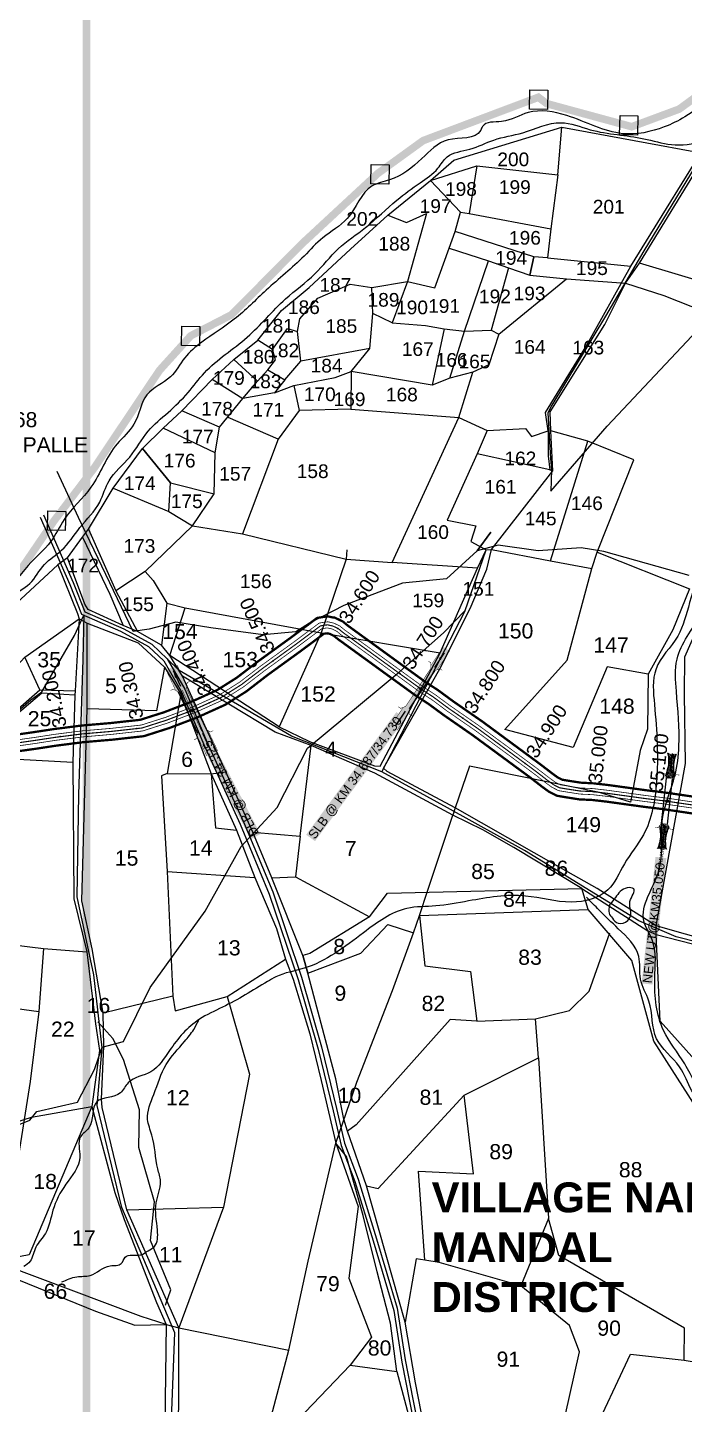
# Model space of a CAD drawing. Header units: inches. Extents: x 200003 to 248779, y 1594258 to 1607376.
# Drawn here: x 201100 to 201964, y 1600093 to 1601906 of the extents above; entities that cross this region are included whole.
import ezdxf
from ezdxf.enums import TextEntityAlignment as Align

# ---------------------------------------------------------------- set-up
doc = ezdxf.new("R2010")
doc.units = ezdxf.units.IN
doc.header["$LTSCALE"] = 15
doc.header["$MEASUREMENT"] = 0
for name, pattern in [('ACAD_ISO02W100', [15, 12, -3]), ('DASHED2', [0.375, 0.25, -0.125]), ('HIDDEN2', [0.1875, 0.125, -0.0625])]:
    doc.linetypes.add(name, pattern=pattern)
for name, color, linetype in [('CANAL1', 7, 'Continuous'), ('CSMark', 72, 'Continuous'), ('PLOT', 7, 'Continuous'), ('PLOTS NO', 7, 'Continuous'), ('ROAD', 1, 'Continuous'), ('STREAM', 4, 'Continuous'), ('STRUCTURE', 5, 'Continuous'), ('TEXT', 1, 'Continuous'), ('text2', 7, 'Continuous'), ('VILLAGE BOUNDARY STONES', 1, 'Continuous'), ('VILLAGE BOUNDRY', 5, 'Continuous')]:
    doc.layers.add(name, color=color, linetype=linetype)
doc.styles.get("Standard").update_dxf_attribs({"font": 'arial.ttf'})
doc.dimstyles.get("Standard").update_dxf_attribs({"dimtxt": 0.18, "dimasz": 0.18, "dimexe": 0.18, "dimexo": 0.0625, "dimgap": 0.09, "dimtad": 0, "dimtih": 1, "dimtoh": 1, "dimdec": 4, "dimzin": 0, "dimdsep": 46, "dimtxsty": 'Standard', "dimcen": 0.09, "dimadec": 0, "dimazin": 0, "dimtfac": 1, "dimtdec": 4, "dimtofl": 0, "dimtmove": 0, "dimatfit": 3, "dimfxl": 1, "dimtolj": 1, "dimtzin": 0, "dimarcsym": 0})

# ---------------------------------------------------------------- blocks, each defined once
blk = doc.blocks.new('DLB')
at = {"layer": 'STRUCTURE'}
h = blk.add_hatch(dxfattribs=at)
h.set_pattern_fill('DOTS', color=6, scale=20, angle=320.37224793, style=0)
h.paths.add_polyline_path([(769699.5, 1706950), (769699.5, 1706934), (769729.1, 1706934), (769732.1, 1706936), (769792.1, 1706936), (769795.1, 1706934), (769824.7, 1706934), (769824.7, 1706950), (769795.1, 1706950), (769792.1, 1706948), (769732.1, 1706948), (769729.1, 1706950)])
at = {"layer": 'STRUCTURE', "color": 6, "linetype": 'ACAD_ISO02W100', "ltscale": 0.5, "const_width": 0.5}
for points in [[(769699.5, 1706950), (769729.1, 1706950)], [(769795.1, 1706950), (769824.7, 1706950)], [(769699.5, 1706934), (769729.1, 1706934)], [(769795.1, 1706934), (769824.7, 1706934)]]:
    blk.add_lwpolyline(points, dxfattribs=at)
at = {"layer": 'STRUCTURE', "color": 6, "const_width": 0.628}
for points in [[(769726.1, 1706956), (769726.1, 1706952), (769732.1, 1706948), (769792.1, 1706948), (769798.1, 1706952), (769798.1, 1706956)], [(769732.1, 1706942), (769792.1, 1706942)], [(769726.1, 1706928), (769726.1, 1706932), (769732.1, 1706936), (769792.1, 1706936), (769798.1, 1706932), (769798.1, 1706928)]]:
    blk.add_lwpolyline(points, dxfattribs=at)
at = {"layer": 'STRUCTURE', "color": 6}
blk.add_lwpolyline([(769732.1, 1706936), (769792.1, 1706936)], dxfattribs=at)
blk.add_lwpolyline([(769732.1, 1706936), (769792.1, 1706936)], dxfattribs=at)
at = {"layer": 'STRUCTURE', "color": 0}
blk.add_circle((769762.1, 1706942), 1.8, dxfattribs=at)
for points in [[(769703.8, 1706942), (769726.7, 1706942)], [(769818.6, 1706942), (769795.7, 1706942)]]:
    blk.add_leader(points, dimstyle='Standard', override={"dimasz": 10, "dimgap": 0.09, "dimtad": 0}, dxfattribs=at)
blk = doc.blocks.new('SLB')
at = {"layer": 'STRUCTURE'}
h = blk.add_hatch(dxfattribs=at)
h.set_pattern_fill('DOTS', color=6, scale=20, angle=320.3722, style=0)
h.set_pattern_definition([(320.372247934, (-159.4327, -72.9564), (1.2786241598, 0.5641323054), [0, -1.25])])
h.paths.add_polyline_path([(769699.5, 1706871.1), (769699.5, 1706861.1), (769729.1, 1706861.1), (769732.1, 1706863.1), (769792.1, 1706863.1), (769795.1, 1706861.1), (769824.7, 1706861.1), (769824.7, 1706871.1), (769795.1, 1706871.1), (769792.1, 1706869.1), (769732.1, 1706869.1), (769729.1, 1706871.1)])
at = {"layer": 'STRUCTURE', "color": 6, "linetype": 'ACAD_ISO02W100', "ltscale": 0.5, "const_width": 0.5}
for points in [[(769699.5, 1706871.1), (769729.1, 1706871.1)], [(769795.1, 1706871.1), (769824.7, 1706871.1)], [(769699.5, 1706861.1), (769729.1, 1706861.1)], [(769795.1, 1706861.1), (769824.7, 1706861.1)]]:
    blk.add_lwpolyline(points, dxfattribs=at)
at = {"layer": 'STRUCTURE', "color": 6, "const_width": 0.628}
for points in [[(769726.1, 1706877.1), (769726.1, 1706873.1), (769732.1, 1706869.1), (769792.1, 1706869.1), (769798.1, 1706873.1), (769798.1, 1706877.1)], [(769726.1, 1706855.1), (769726.1, 1706859.1), (769732.1, 1706863.1), (769792.1, 1706863.1), (769798.1, 1706859.1), (769798.1, 1706855.1)]]:
    blk.add_lwpolyline(points, dxfattribs=at)
at = {"layer": 'STRUCTURE', "color": 6}
blk.add_lwpolyline([(769732.1, 1706863.1), (769792.1, 1706863.1)], dxfattribs=at)
blk.add_lwpolyline([(769732.1, 1706863.1), (769792.1, 1706863.1)], dxfattribs=at)
at = {"layer": 'STRUCTURE', "color": 0}
blk.add_circle((769762.1, 1706866.1), 1.24, dxfattribs=at)
for points in [[(769703.8, 1706866), (769726.7, 1706866)], [(769818.6, 1706865.8), (769795.7, 1706865.8)]]:
    blk.add_leader(points, dimstyle='Standard', override={"dimasz": 10, "dimgap": 0.09, "dimtad": 0}, dxfattribs=at)
blk = doc.blocks.new('UT')
at = {"layer": 'STRUCTURE'}
h = blk.add_hatch(dxfattribs=at)
h.set_pattern_fill('DASH', color=150, scale=8, angle=-39.6278, style=0)
h.set_pattern_definition([(320.372247933, (-4370.464, -6260.8811), (1.40800153113, 0.132407282), [1, -1])])
h.paths.add_polyline_path([(765163, 1700681.9), (765165.6, 1700680.6), (765167.2, 1700680.3), (765169.1, 1700680), (765172.4, 1700679.6), (765176.4, 1700679.3), (765179.5, 1700679.5), (765183.1, 1700679.9), (765187.7, 1700680.9), (765188.9, 1700681.2), (765193.1, 1700682.2), (765196.1, 1700680.2), (765196.1, 1700672.2), (765193.1, 1700670.2), (765190.5, 1700670.8), (765188.1, 1700671.3), (765185.5, 1700671.8), (765183.6, 1700672.1), (765181, 1700672.5), (765180.3, 1700672.5), (765178.5, 1700672.6), (765176.7, 1700672.6), (765174.6, 1700672.5), (765172.5, 1700672.3), (765170.4, 1700672), (765168.5, 1700671.7), (765166.1, 1700671.2), (765165, 1700670.8), (765163, 1700669.7)])
h.paths.add_polyline_path([(765259.1, 1700682.2), (765256.1, 1700680.2), (765256.1, 1700672.2), (765259.1, 1700670.2), (765261.9, 1700671), (765264.4, 1700671.6), (765266.4, 1700672), (765269.1, 1700672.5), (765272.7, 1700673), (765276.1, 1700673.1), (765278.6, 1700672.9), (765281.2, 1700672.7), (765283.9, 1700672.3), (765286.4, 1700671.9), (765288, 1700671.3), (765289.2, 1700670.6), (765289.1, 1700682.7), (765287.6, 1700681.8), (765285.7, 1700681.2), (765283, 1700680.7), (765281.2, 1700680.4), (765276.7, 1700679.9), (765272.7, 1700679.9), (765268.7, 1700680.3), (765264.8, 1700681), (765261.2, 1700681.7)])
at = {"layer": 'STRUCTURE', "color": 150, "const_width": 0.628}
for points in [[(765190.1, 1700688.2), (765190.1, 1700684.2), (765196.1, 1700680.2), (765256.1, 1700680.2), (765262.1, 1700684.2), (765262.1, 1700688.2)], [(765190.1, 1700664.2), (765190.1, 1700668.2), (765196.1, 1700672.2), (765256.1, 1700672.2), (765262.1, 1700668.2), (765262.1, 1700664.2)]]:
    blk.add_lwpolyline(points, dxfattribs=at)
at = {"layer": 'STRUCTURE', "color": 150}
for points in [[(765196.1, 1700680.2), (765256.1, 1700680.2)], [(765196.1, 1700672.2), (765256.1, 1700672.2)], [(765196.1, 1700672.2), (765256.1, 1700672.2)]]:
    blk.add_lwpolyline(points, dxfattribs=at)
at = {"layer": 'STRUCTURE', "color": 0}
blk.add_circle((765226.1, 1700676.2), 1.89, dxfattribs=at)
at = {"layer": 'STRUCTURE', "color": 150}
for points in [[(765163, 1700681.9), (765164.4, 1700681.1), (765167.9, 1700680.2), (765171.2, 1700679.8), (765176.1, 1700679.4), (765184.7, 1700680.3), (765193.1, 1700682.2)], [(765163, 1700669.7), (765164.3, 1700670.6), (765167.8, 1700671.6), (765171.2, 1700672.1), (765176, 1700672.6), (765184.7, 1700672), (765193.1, 1700670.2)], [(765289.1, 1700682.7), (765287.8, 1700681.9), (765284.3, 1700680.9), (765280.9, 1700680.4), (765276.1, 1700679.8), (765267.4, 1700680.5), (765259.1, 1700682.2)], [(765289.2, 1700670.6), (765287.8, 1700671.4), (765284.2, 1700672.3), (765280.9, 1700672.7), (765276.1, 1700673.1), (765267.4, 1700672.2), (765259.1, 1700670.2)]]:
    blk.add_spline(points, degree=3, dxfattribs=at)
at = {"layer": 'STRUCTURE', "color": 0}
blk.add_text('STREAM', height=5, dxfattribs=at).set_placement((765148.2, 1700675.8), align=Align.MIDDLE_CENTER)
for points in [[(765190.9, 1700676), (765164.2, 1700675.8)], [(765289.3, 1700676.7), (765265.4, 1700676.4)]]:
    blk.add_leader(points, dimstyle='Standard', override={"dimasz": 10, "dimgap": 0.09, "dimtad": 0}, dxfattribs=at)

msp = doc.modelspace()

# ---------------------------------------------------------------- linework, layer by layer
at = {"color": 3}
for p in [(201616.6, 1601035.8), (201316, 1601006.8), (201941.6, 1600887.3)]:
    msp.add_point(p, dxfattribs=at)
at = {"layer": 'CANAL1', "color": 200, "const_width": 3}
for points in [[(201068.3, 1600972.7), (201108.2, 1600978.4), (201133.8, 1600982.3), (201170.4, 1600987), (201208.9, 1600990.3), (201248, 1600994.6), (201279.2, 1601004.5), (201314.7, 1601018.1), (201349.3, 1601033.8), (201375.1, 1601050.1), (201402.3, 1601071), (201446.3, 1601102.9), (201468.5, 1601119.5), (201480.7, 1601128.7), (201490.4, 1601130.3), (201495.5, 1601130.7), (201502.4, 1601129.2), (201504, 1601129.2), (201514.7, 1601124), (201521.3, 1601118.6), (201622.7, 1601044.9), (201640.3, 1601033.4), (201660, 1601018.9), (201698.2, 1600992.4), (201774, 1600936.5), (201789.9, 1600924.3), (201797.8, 1600918.5), (201803.4, 1600915.7), (201810.6, 1600914.5), (201828, 1600911.8), (201844.7, 1600910.9), (201864.8, 1600908.6), (201914.1, 1600901.8), (201940.3, 1600898.6), (201943.3, 1600898.2), (201981.3, 1600892.6)], [(201071.1, 1600950.9), (201111.4, 1600956.6), (201136.9, 1600960.5), (201172.7, 1600965.1), (201211, 1600968.4), (201252.6, 1600973), (201286.4, 1600983.8), (201323.2, 1600997.8), (201359.8, 1601014.4), (201387.7, 1601032), (201415.4, 1601053.4), (201459.3, 1601085.2), (201481.7, 1601101.9), (201489.6, 1601107.9), (201493.2, 1601108.4), (201494, 1601108.5), (201497.9, 1601107.7), (201502.7, 1601105.3), (201507.9, 1601101.1), (201610.2, 1601026.8), (201627.8, 1601015.3), (201647.2, 1601001), (201685.4, 1600974.5), (201760.8, 1600919), (201776.7, 1600906.7), (201786.3, 1600899.7), (201796.4, 1600894.6), (201807, 1600892.8), (201825.8, 1600889.8), (201842.9, 1600889), (201862, 1600886.8), (201911.2, 1600880), (201937.4, 1600876.8), (201940, 1600876.4), (201978.5, 1600870.7)]]:
    msp.add_lwpolyline(points, dxfattribs=at)
at = {"layer": 'CANAL1', "color": 5, "const_width": 1}
for points in [[(201069.2, 1600965.8), (201109.2, 1600971.4), (201134.8, 1600975.4), (201171.1, 1600980), (201209.6, 1600983.3), (201249.4, 1600987.7), (201281.5, 1600997.9), (201317.4, 1601011.7), (201352.7, 1601027.7), (201379.1, 1601044.4), (201406.5, 1601065.4), (201450.4, 1601097.2), (201472.7, 1601113.9), (201483.6, 1601122), (201491.3, 1601123.3), (201495.1, 1601123.7), (201501.5, 1601122.2), (201502.3, 1601122.2), (201510.9, 1601118), (201517, 1601113), (201618.7, 1601039.2), (201636.3, 1601027.7), (201655.9, 1601013.2), (201694.1, 1600986.7), (201769.8, 1600931), (201785.7, 1600918.7), (201794.2, 1600912.5), (201801.2, 1600909), (201809.4, 1600907.6), (201827.3, 1600904.8), (201844.1, 1600904), (201863.9, 1600901.7), (201913.2, 1600894.9), (201939.4, 1600891.7), (201942.2, 1600891.3), (201980.4, 1600885.6)], [(201070.2, 1600957.9), (201110.4, 1600963.5), (201135.9, 1600967.5), (201172, 1600972), (201210.3, 1600975.4), (201251.1, 1600979.9), (201284.1, 1600990.4), (201320.5, 1601004.3), (201356.5, 1601020.6), (201383.7, 1601037.8), (201411.3, 1601059), (201455.2, 1601090.8), (201477.5, 1601107.5), (201486.8, 1601114.5), (201492.3, 1601115.4), (201494.5, 1601115.6), (201500.2, 1601114.3), (201506.5, 1601111.3), (201512.1, 1601106.7), (201614.2, 1601032.6), (201631.8, 1601021.1), (201651.3, 1601006.6), (201689.5, 1600980.2), (201765, 1600924.6), (201780.9, 1600912.3), (201790, 1600905.7), (201798.7, 1600901.3), (201808.2, 1600899.7), (201826.5, 1600896.8), (201843.5, 1600896), (201862.9, 1600893.7), (201912.1, 1600887), (201938.3, 1600883.8), (201941.1, 1600883.3), (201979.4, 1600877.7)]]:
    msp.add_lwpolyline(points, dxfattribs=at)
at = {"layer": 'CANAL1', "color": 1, "linetype": 'HIDDEN2', "ltscale": 4}
msp.add_lwpolyline([(201069.7, 1600961.8, 1.5, 1.5, 0), (201109.8, 1600967.5, 1.5, 1.5, 0), (201135.4, 1600971.4, 1.5, 1.5, 0), (201171.5, 1600976, 1.5, 1.5, 0), (201210, 1600979.3, 1.5, 1.5, 0), (201250.3, 1600983.8, 1.5, 1.5, 0), (201282.8, 1600994.2, 1.5, 1.5, 0), (201319, 1601008, 1.5, 1.5, 0), (201354.6, 1601024.1, 1.5, 1.5, 0), (201381.4, 1601041.1, 1.5, 1.5, 0), (201408.9, 1601062.2, 1.5, 1.5, 0), (201452.8, 1601094, 1.5, 1.5, 0), (201475.1, 1601110.7, 1.5, 1.5, 0), (201485.2, 1601118.3, 1.5, 1.5, 0), (201491.8, 1601119.4, 1.5, 1.5, 0), (201494.8, 1601119.6, 1.5, 1.5, 0), (201501, 1601118.2, 1.5, 1.5, 0), (201501.3, 1601118.2, 1.5, 1.5, 0), (201508.7, 1601114.7, 1.5, 1.5, 0), (201514.6, 1601109.8, 1.5, 1.5, 0), (201616.5, 1601035.9, 1.5, 1.5, 0), (201634.1, 1601024.4, 1.5, 1.5, 0), (201653.6, 1601009.9, 1.5, 1.5, 0), (201691.8, 1600983.5, 1.5, 1.5, 0), (201767.4, 1600927.8, 1.5, 1.5, 0), (201783.3, 1600915.5, 1.5, 1.5, 0), (201792.1, 1600909.1, 1.5, 1.5, 0), (201799.9, 1600905.1, 1.5, 1.5, 0), (201808.8, 1600903.6, 1.5, 1.5, 0), (201826.9, 1600900.8, 1.5, 1.5, 0), (201843.8, 1600900, 1.5, 1.5, 0), (201863.4, 1600897.7, 1.5, 1.5, 0), (201912.6, 1600890.9, 1.5, 1.5, 0), (201938.9, 1600887.7, 1.5, 1.5, 0), (201941.6, 1600887.3, 1.5, 1.5, 0), (201979.9, 1600881.7, 1.5, 1.5, 0)], format="xyseb", dxfattribs=at)
at = {"layer": 'PLOT'}
for points in [[(202054, 1600462), (201932.6, 1600597.9), (201927.2, 1600711.7), (201927.1, 1600723.4), (201965.9, 1600937.1), (201964.6, 1601028.4), (201965, 1601077.7), (202022, 1601206.4), (202060, 1601261.9), (202132.1, 1601350.5), (202136.3, 1601353.7), (202158.7, 1601387.9), (202167, 1601507.1), (202240.1, 1601631.7), (202216.2, 1601727.8), (202218.5, 1601794.4), (202146.2, 1601838.7), (202120.2, 1601894.2), (202133.7, 1602020.5), (202138.3, 1602075.5)], [(201971.1, 1601167.2), (201949, 1601113.1), (201916.5, 1601054.6), (201915.8, 1600982.3), (201906.1, 1600954.1), (201893.5, 1600886.1), (201852.4, 1600899), (201681.3, 1600933.7), (201662.4, 1600878.5), (201659.7, 1600869.2), (201556.9, 1600924.5), (201473, 1600960.9), (201425.7, 1600978.2), (201303.5, 1601052), (201287, 1601079.2), (201275.9, 1601092.7), (201244.5, 1601111.1), (201225.6, 1601118.7), (201179.6, 1601139.9), (201174.9, 1601146.7), (201152.2, 1601208), (201172, 1601235.2), (201179.9, 1601245.7), (201212.2, 1601299.5), (201250.9, 1601351.9), (201278.2, 1601378.9), (201302.9, 1601401.6), (201342.6, 1601442.8), (201371.3, 1601469.1), (201402.7, 1601494.4), (201434, 1601533.7), (201470.4, 1601564), (201524.9, 1601614.5), (201574, 1601659.3), (201630.1, 1601704.8), (201660.8, 1601731.8), (201803.1, 1601775.2), (201993.4, 1601739.8)], [(201422.2, 1601482.4), (201441.7, 1601510.1), (201455.2, 1601506.1), (201458.2, 1601522.7), (201481.9, 1601549.7), (201524.4, 1601568.4), (201553, 1601563.8), (201600, 1601572), (201635.8, 1601563.4), (201654.5, 1601615.6), (201662.6, 1601637.9), (201669.8, 1601663.2), (201630.1, 1601704.8), (201691.3, 1601724.3), (201797.6, 1601712.2), (201803.1, 1601775.2)], [(201525, 1601403.7), (201667.3, 1601392.6), (201704.9, 1601375.4), (201755.2, 1601378.3), (201763.2, 1601367.9), (201785.2, 1601375.3), (201781.5, 1601399.4), (201834.6, 1601485.8), (201893.7, 1601592), (202008.2, 1601777.2), (202135.4, 1601764.8), (202134.3, 1601757.3)], [(202081.6, 1600679.4), (201927.1, 1600723.4), (201849.6, 1600772.3), (201801.3, 1600799.7), (201662.4, 1600878.5), (201573, 1600926.4), (201568, 1600930.9), (201642.4, 1601061.8), (201682.4, 1601141), (201704.1, 1601193.2), (201710.5, 1601218.7), (201787.9, 1601204), (201842.6, 1601193.8), (201849.7, 1601215.3), (201897.8, 1601336.9), (201837.1, 1601361.5), (201788.5, 1601375.2), (201787.6, 1601400), (201859.4, 1601515.2), (201886.8, 1601569.8), (201905.4, 1601596.2), (201993.4, 1601739.8)], [(201691.3, 1601724.3), (201681.2, 1601661.4)], [(201797.6, 1601712.2), (201788.5, 1601641), (201784, 1601602.8), (201766.2, 1601604.5), (201662.6, 1601637.9), (201669.8, 1601663.2), (201681.2, 1601661.4), (201788.5, 1601641)], [(201574, 1601659.3), (201598.4, 1601649.7), (201624.8, 1601661.4), (201600, 1601572), (201579.4, 1601517.6), (201554.3, 1601529.9)], [(201654.5, 1601615.6), (201706.6, 1601598.9), (201732.6, 1601589.7), (201761, 1601580.4), (201766.2, 1601604.5), (201761, 1601580.4), (201761, 1601580.4), (201809.2, 1601575.5), (201886.8, 1601569.8), (201905.4, 1601596.2)], [(201674.7, 1601506.6), (201706.6, 1601598.9)], [(201784, 1601602.8), (201893.7, 1601592)], [(201732.6, 1601589.7), (201709.8, 1601507.6)], [(201886.8, 1601569.8), (201937.2, 1601553.5), (202063, 1601503.9), (202092.2, 1601510.9), (202097.6, 1601538.5), (201905.4, 1601596.2)], [(201424.9, 1601425.1), (201450.1, 1601434.9), (201504.5, 1601445.3), (201525.6, 1601453.5), (201550.2, 1601483.6), (201554.3, 1601529.9), (201553, 1601563.8)], [(201579.4, 1601517.6), (201623.3, 1601513.7), (201648.1, 1601509.3), (201674.7, 1601506.6), (201709.8, 1601507.6), (201720.2, 1601502.7), (201809.2, 1601575.5)], [(201648.1, 1601509.3), (201632.1, 1601435.3)], [(201655.4, 1601444.4), (201674.7, 1601506.6)], [(201316.7, 1601250.2), (201345.1, 1601292.3), (201346.7, 1601346), (201352.5, 1601380), (201382.9, 1601417.7), (201402.4, 1601440.7), (201416, 1601455.6), (201426.2, 1601468.7), (201422.2, 1601482.4), (201402.7, 1601494.4)], [(201416, 1601455.6), (201438.4, 1601442.5), (201459.3, 1601467.1), (201455.2, 1601506.1)], [(201720.2, 1601502.7), (201707.1, 1601462.3), (201685.7, 1601452.5)], [(201550.2, 1601483.6), (201459.3, 1601467.1)], [(201212.2, 1601299.5), (201285.6, 1601268.9), (201316.7, 1601250.2), (201382.7, 1601239.5), (201519, 1601206), (201579.7, 1601201.8), (201667.3, 1601392.6), (201685.7, 1601452.5), (201655.4, 1601444.4), (201632.1, 1601435.3), (201525.6, 1601453.5), (201525, 1601403.7), (201457, 1601401.8), (201429.4, 1601364.3), (201382.7, 1601239.5)], [(201402.4, 1601440.7), (201371.3, 1601469.1)], [(201383, 1601417.3), (201342.6, 1601442.8)], [(201438.4, 1601442.5), (201424.9, 1601425.1), (201382.9, 1601417.7)], [(201450.1, 1601434.9), (201457, 1601401.8)], [(201352.5, 1601380), (201302.9, 1601401.6)], [(201429.4, 1601364.3), (201363.5, 1601392.9)], [(201346.7, 1601346), (201278.2, 1601378.9)], [(201704.9, 1601375.4), (201691.4, 1601345), (201651.9, 1601257.6), (201689.7, 1601250.1), (201683, 1601229.5), (201703.3, 1601218.3), (201710.5, 1601218.7), (201791.1, 1601322.3), (201788.5, 1601375.2)], [(201785.2, 1601375.3), (201785.1, 1601342.2), (201787.4, 1601323.6), (201791.1, 1601322.3), (201787.4, 1601323.6), (201691.4, 1601345)], [(201787.9, 1601204), (201837.1, 1601361.5)], [(201285.6, 1601268.9), (201287.7, 1601306.9), (201250.9, 1601351.9), (201287.7, 1601306.9), (201345.1, 1601292.3)], [(201172, 1601235.2), (201207.9, 1601160.2), (201225.6, 1601118.7)], [(201179.9, 1601245.7), (201215.8, 1601164.5), (201244.5, 1601111.1)], [(201316.7, 1601250.2), (201254.3, 1601190.1), (201215.8, 1601164.5)], [(201254.3, 1601190.1), (201265.1, 1601178), (201283.1, 1601148.4), (201307.1, 1601142), (201486, 1601109.3), (201642.7, 1601083), (201692.1, 1601194.2), (201703.3, 1601218.3)], [(201015.6, 1601028.5), (201066.7, 1601131.3), (201139.3, 1601198.9)], [(201152.2, 1601208), (201139.3, 1601198.9), (201165.5, 1601134.8), (201167.4, 1601127.6), (201177.9, 1601122), (201245.2, 1601095.8), (201279.9, 1601063.7), (201301.5, 1601028.8), (201341.3, 1600923.3), (201374.6, 1600849.4), (201398.8, 1600786.9), (201427.5, 1600719.6), (201439, 1600679.3), (201449.4, 1600653.1), (201471.1, 1600580.8), (201486.3, 1600519.5), (201505.6, 1600436.9), (201535, 1600353.7), (201522.5, 1600259.2), (201552.6, 1600181.3), (201524.4, 1600144.7), (201585.7, 1600136.2), (201577.6, 1600200.1), (201560, 1600267.6), (201541.4, 1600341.7), (201519.7, 1600419.6), (201505.6, 1600436.9)], [(201519, 1601206), (201486, 1601109.3), (201430.7, 1600985.2), (201287, 1601079.2), (201307.1, 1601142)], [(201692.1, 1601194.2), (201579.7, 1601201.8)], [(201849.7, 1601215.3), (201971.1, 1601167.2)], [(201916.5, 1601054.6), (201862.8, 1601064.3), (201818, 1600958), (201727.9, 1600981.7), (201810.2, 1601073), (201842.6, 1601193.8)], [(201283.1, 1601148.4), (201275.9, 1601092.7)], [(200307.9, 1600199.2), (200318.2, 1600404.7), (200331, 1600522.7), (200330.8, 1600535.3), (200327.5, 1600606.8), (200327.3, 1600654.3), (200342.3, 1600765.8), (200351.5, 1600826.2), (200425.1, 1600840.8), (200592.1, 1600852.9), (200755.9, 1600895.3), (200876.6, 1600945), (200973.6, 1600992.6), (201010.5, 1601014.1), (201015.6, 1601028.5), (201056.1, 1601034), (201095.8, 1601077.2), (201167.4, 1601127.6)], [(201167.4, 1601127.6), (201162.1, 1601032.7), (201161.7, 1601027), (201159.3, 1600938.6), (201160.3, 1600758.9), (201177.5, 1600689.1), (201189, 1600594.2), (201194.2, 1600558.9), (201184.4, 1600485.5), (201214.4, 1600372), (201226.9, 1600336.6), (201269.5, 1600227.2), (201282.2, 1600198.4), (201298.9, 1600193.7)], [(201364.7, 1599738), (201339.1, 1599822.3), (201297.9, 1599964.9), (201298.1, 1599976.6), (201298.9, 1600193.7), (201230.3, 1600349), (201197.9, 1600484.1), (201196.9, 1600494.9), (201200, 1600564.8), (201199, 1600608.3), (201184.8, 1600692.8), (201171, 1600756.3), (201176.4, 1600947.1), (201178.1, 1601009), (201177.9, 1601122)], [(201115.8, 1601033.9), (201095.8, 1601077.2)], [(201430.7, 1600985.2), (201471, 1600966.1), (201556.4, 1600933.8), (201563.9, 1600933.7), (201642.7, 1601083)], [(201279.9, 1601063.7), (201269.2, 1601006.5), (201178.1, 1601009)], [(201697, 1599648), (201672.3, 1599789.1), (201659.8, 1599869.7), (201618, 1600083.1), (201610.5, 1600121.3), (201596.8, 1600201.2), (201545.9, 1600380.9), (201520.9, 1600452.7), (201516.1, 1600468.7), (201505.3, 1600521.9), (201468.7, 1600661), (201462, 1600684), (201421.4, 1600786.3), (201396.1, 1600846.8), (201360.5, 1600926.1), (201303.5, 1601052)], [(200085, 1600387.2), (200208.8, 1600476), (200330.8, 1600535.3), (200479.4, 1600640.2), (200540.9, 1600689.9), (200629.1, 1600750.8), (200757.7, 1600825), (200887.4, 1600903.9), (200986.5, 1600954.7), (201047.7, 1600974.7), (201115.8, 1601033.9), (201162.1, 1601032.7)], [(201161.7, 1601027), (201118.5, 1601029.5), (201047.7, 1600970.1), (200989.8, 1600948.2), (200886.4, 1600897.1), (200757.4, 1600818), (200636.3, 1600745.7), (200532.8, 1600662.1), (200481.9, 1600629.2), (200419.9, 1600584.9), (200346, 1600535.9), (200331, 1600522.7), (200211, 1600469.7), (200091.5, 1600380.5)], [(201301.5, 1601028.8), (201283.6, 1600923.8), (201275.9, 1600921), (201283.4, 1600794.9), (201290.9, 1600630.8), (201199, 1600608.3)], [(200989.8, 1600948.2), (201159.3, 1600938.6)], [(201396.1, 1600846.8), (201458.7, 1600841.2), (201473, 1600960.9)], [(201283.6, 1600923.8), (201341.3, 1600923.3), (201360.5, 1600926.1)], [(201341.3, 1600923.3), (201347.2, 1600852.5), (201374.6, 1600849.4)], [(201505.6, 1600436.9), (201532.9, 1600517.4), (201580, 1600638.2), (201607.8, 1600714.2), (201615.5, 1600736.9), (201626.5, 1600770), (201659.7, 1600869.2)], [(202206.2, 1599575.8), (202246.2, 1599691.5), (202303.4, 1599745.5), (202299.1, 1599751.3), (202249, 1599848.9), (202127.7, 1600081.9), (202105.1, 1600127.6), (202041.9, 1600387.4), (201924.3, 1600571.2), (201895.2, 1600677.6), (201837.7, 1600744.6), (201829.3, 1600772.3), (201739.7, 1600826.6), (201698.9, 1600849.7), (201659.7, 1600869.2)], [(201458.7, 1600841.2), (201452.4, 1600787.6)], [(201283.4, 1600794.9), (201398.8, 1600786.9)], [(201421.4, 1600786.3), (201452.4, 1600787.6), (201549.8, 1600734.9), (201573.6, 1600766.4), (201829.3, 1600772.3)], [(201829.3, 1600772.3), (201916, 1600716.5), (201927.2, 1600711.7), (202086.1, 1600670.8)], [(201549.8, 1600734.9), (201471.4, 1600686.6), (201462, 1600684), (201468.7, 1600661), (201538.5, 1600687.1), (201573.8, 1600725.1), (201607.8, 1600714.2), (201615.5, 1600736.9), (201622.7, 1600670.5), (201682.6, 1600663.2), (201690.9, 1600597.8), (201768.5, 1600600.9), (201813, 1600611.9), (201838.9, 1600637.4), (201866.2, 1600714.2)], [(201615.5, 1600736.9), (201837.7, 1600744.6)], [(200955.3, 1600713.7), (201120.6, 1600693.6), (201177.5, 1600689.1)], [(201120.6, 1600693.6), (201114.3, 1600610.5)], [(201290.9, 1600630.8), (201293.9, 1600611.2), (201362.4, 1600630.1), (201439, 1600679.3)], [(200919.9, 1600638), (200943.4, 1600633.5), (201114.3, 1600610.5), (201103, 1600518.4), (201083.8, 1600395.7), (201053.5, 1600280.7)], [(201362.4, 1600630.1), (201367.9, 1600610.5), (201391.6, 1600528.1), (201357.4, 1600352.6), (201298.9, 1600193.7)], [(201690.9, 1600597.8), (201656, 1600600.1), (201532.2, 1600461.2), (201520.9, 1600452.7)], [(201545.9, 1600380.9), (201561.1, 1600377.1), (201674.6, 1600500.2), (201772.1, 1600549.2), (201768.5, 1600600.9)], [(201772.1, 1600549.2), (201785.4, 1600337.8), (201749, 1600249), (201641.5, 1600279.7), (201622.6, 1600282.7), (201614.3, 1600400), (201686.7, 1600396.8), (201674.6, 1600500.2)], [(200662.3, 1599884.1), (200697.7, 1599916.3), (200730, 1600004.9), (200757.4, 1600080.6), (200776.9, 1600145.9), (200858, 1600238.2), (200866.4, 1600248.4), (200906.8, 1600303.6), (200913.1, 1600302.5), (200980.5, 1600431.8), (201104.6, 1600471.2), (201184.4, 1600485.5), (201101.9, 1600289.8), (201053.5, 1600280.7), (200906.8, 1600303.6), (200823.2, 1600316.5), (200669, 1600365.2)], [(201364.7, 1599738), (201320.6, 1599959.3), (201416.6, 1600063.6), (201443.6, 1600164.2), (201469, 1600281.6), (201505.6, 1600436.9)], [(201230.3, 1600349), (201357.4, 1600352.6)], [(201963.9, 1600151.3), (201964.3, 1600193.5), (201799.1, 1600289), (201785.4, 1600337.8)], [(200911.5, 1600294.1), (201049.2, 1600271.1), (201087.5, 1600257.2), (201189, 1600215.9), (201240.8, 1600197.4), (201282.2, 1600198.4)], [(201282.2, 1600198.4), (201249.2, 1600208.6), (201068.2, 1600276.8), (201053.5, 1600280.7)], [(201622.6, 1600282.7), (201611.4, 1600284.6), (201596.8, 1600201.2)], [(201801, 1600048.3), (201826.3, 1600162.4), (201813.1, 1600196.8), (201749, 1600249)], [(201282.2, 1600198.4), (201279.1, 1599965.9), (201340, 1599742.3)], [(201298.9, 1600193.7), (201443.6, 1600164.2)], [(201334, 1599890.3), (201459.6, 1599878.9), (201463.6, 1599904), (201571.3, 1599894.3), (201571.5, 1599883.8), (201638.1, 1599874.5), (201659.8, 1599869.7), (201773.2, 1599852.1), (201804.4, 1599928.8), (201840.2, 1600045.7), (201893.5, 1600158.9), (201963.9, 1600151.3), (202105.1, 1600127.6)], [(201524.4, 1600144.7), (201445.4, 1600062.3), (201416.6, 1600063.6)], [(201585.7, 1600136.2), (201611, 1600041), (201638.1, 1599874.5), (201651.8, 1599792.3), (201675.3, 1599652.1)]]:
    msp.add_lwpolyline(points, dxfattribs=at)
at = {"layer": 'ROAD'}
for points in [[(202421.1, 1601976.1), (202422.8, 1601850.4), (202421.5, 1601839.7), (202326.2, 1601770.3), (202288.4, 1601777.4), (202219.3, 1601790.6), (202138.3, 1601761.6), (202013.1, 1601772.1), (201997, 1601753.6), (201910.8, 1601612.4), (201860.4, 1601526.3), (201789.7, 1601409), (201784.6, 1601398.7), (201788.1, 1601338.7), (201789.4, 1601323.6), (201788.4, 1601295.9), (201862.8, 1601381.1), (202002.1, 1601529.8), (202083.2, 1601565.7), (202260.6, 1601722.7), (202315.7, 1601758.2), (202374.6, 1601860.5), (202416.7, 1601929.5)], [(201970.7, 1601184.5), (201858.3, 1601216.2), (201828.6, 1601221.1), (201771.7, 1601217.2), (201719.3, 1601224.8), (201691.7, 1601217.1), (201709.4, 1601241.8), (201691.7, 1601217.1), (201651.3, 1601180.2), (201593.1, 1601174.5), (201515.9, 1601145.3), (201470.8, 1601121.9), (201452.8, 1601110.3), (201409.8, 1601106.5), (201340.7, 1601115.6), (201294.9, 1601123), (201259.5, 1601113.9), (201238.7, 1601111.1), (201166.7, 1601261.2), (201138.6, 1601321.4)], [(201116.3, 1601261.4), (201155.1, 1601172.6), (201170.7, 1601133.8), (201222, 1601111.5), (201258.6, 1601091.3), (201279, 1601072.1), (201302, 1601032.1), (201331.5, 1600961.9), (201379.3, 1600857.2), (201417.9, 1600764.9), (201455.7, 1600652.6), (201482.2, 1600560.7), (201501.8, 1600479.5), (201512.3, 1600433.8), (201530.3, 1600386.4), (201554.6, 1600308.2), (201581.9, 1600216.5), (201592.4, 1600148.5), (201602.4, 1600097), (201613.2, 1600041.8)], [(201120.7, 1601264.4), (201159.6, 1601175.6), (201175.2, 1601136.8), (201226.4, 1601114.5), (201263.1, 1601094.3), (201283.5, 1601075.1), (201306.5, 1601035.1), (201336, 1600964.9), (201383.7, 1600860.2), (201422.3, 1600768), (201460.2, 1600655.6), (201486.7, 1600563.7), (201506.2, 1600482.5), (201516.7, 1600436.8), (201534.7, 1600389.4), (201559, 1600311.2), (201586.3, 1600219.5), (201596.8, 1600151.5), (201606.9, 1600100), (201617.7, 1600044.8)], [(201566.2, 1600926.2), (201675.4, 1601137.4), (201703.3, 1601218.3)], [(200065.5, 1600366), (200171.9, 1600442.9), (200213.8, 1600475.2), (200320.5, 1600524.4), (200356.6, 1600547.5), (200469.9, 1600630.9), (200573, 1600702.8), (200645.1, 1600757.5), (200760.7, 1600824), (200903, 1600909.7), (200995.6, 1600954.4), (201046.8, 1600971.7), (201103.7, 1601020.7), (201118.5, 1601031.4), (201161.4, 1601105.6), (201173.9, 1601132.4)], [(201043.9, 1600443.7), (201102.8, 1600467.2), (201111.7, 1600478.9), (201165.2, 1600491.2), (201187.9, 1600534.2), (201197.8, 1600563.4), (201225.8, 1600571), (201260.8, 1600641.9), (201333.6, 1600742.6), (201380.9, 1600827.6), (201428.1, 1600879.3), (201468.1, 1600957.4), (201589.5, 1601058.3), (201647.3, 1601109), (201675.9, 1601138.6)], [(201364.8, 1599673.4), (201311.1, 1599885.2), (201285.6, 1599982), (201293.4, 1600187.1), (201223.7, 1600352.1), (201191.1, 1600486.6), (201197.6, 1600562.6), (201186.8, 1600658.5), (201164.7, 1600761.3), (201167.1, 1600896.3), (201172.7, 1601073.8), (201174, 1601132.7)], [(202732.1, 1600352.8), (202640.7, 1600386.3), (202540.4, 1600430.4), (202461.4, 1600469.5), (202358.7, 1600541.2), (202177.7, 1600638.4), (202131.6, 1600663.6), (202043.4, 1600685.9), (201953.5, 1600708.9), (201904.2, 1600729.8), (201754, 1600822.4), (201652.4, 1600878.8), (201566.2, 1600926.2), (201447, 1600973.2), (201375.9, 1601014.7), (201299.3, 1601059.5), (201283.5, 1601075.1)], [(201281.1, 1600223.5), (201288.2, 1600243.7), (201261.6, 1600308.9), (201266.8, 1600359.6), (201245.9, 1600431.5), (201247, 1600480.8), (201226, 1600547.4), (201211.8, 1600574.7), (201192, 1600597)]]:
    msp.add_lwpolyline(points, dxfattribs=at)
at = {"layer": 'STREAM'}
for points in [[(202310.9, 1599538.5), (202317.3, 1599561.2), (202320.1, 1599585.1), (202327.7, 1599610.3), (202321.5, 1599649.2), (202322.3, 1599688.6), (202324.2, 1599712.5), (202319.8, 1599742.7), (202316.8, 1599772.1), (202304, 1599793.9), (202284.4, 1599826.2), (202273.6, 1599847), (202249.2, 1599878.9), (202234.8, 1599906.3), (202223.1, 1599935.8), (202208.3, 1599957.5), (202186.9, 1599999.3), (202172.6, 1600028.7), (202164.3, 1600062.6), (202142.4, 1600105.9), (202123.8, 1600156.9), (202112, 1600198), (202106.6, 1600234.2), (202100.3, 1600259.7), (202079.2, 1600323.9), (202067.6, 1600371), (202061.5, 1600423.4), (202027.5, 1600476.4), (201996.8, 1600494.6), (201964.8, 1600541.3), (201936.9, 1600585.6), (201925.3, 1600653.5), (201921.9, 1600704.9), (201911.1, 1600729.5), (201930.6, 1600795.6), (201935.7, 1600864.5), (201951.9, 1600921.4), (201957.2, 1600960), (201953.8, 1601032.1), (201954.7, 1601074.4), (201985.8, 1601133.3), (202003.4, 1601178.4), (202011.2, 1601202.6), (202056.9, 1601269.4), (202093.8, 1601308.3), (202126.8, 1601353.1), (202147.4, 1601386.5), (202156.5, 1601454.6), (202162.3, 1601492.8), (202172.1, 1601526.8), (202203.3, 1601573.5), (202222.2, 1601613.2), (202231.7, 1601635.1), (202211.3, 1601711.1), (202212.9, 1601764.7), (202206.8, 1601796), (202156.2, 1601816.6), (202115, 1601871.2), (202108.9, 1601920.4), (202123.5, 1601991.3), (202127.6, 1602014.2), (202126.8, 1602039), (202130, 1602064.2)], [(202086.1, 1601974.6), (202082.4, 1601950.1), (202056.2, 1601898.3), (202036.9, 1601857.9), (202001.5, 1601816.1), (201965.1, 1601788.7), (201937.9, 1601775.4), (201883.4, 1601766.5), (201809.4, 1601790.5), (201758.7, 1601794.4), (201723.7, 1601782.6), (201698.6, 1601776.1), (201696.2, 1601771.1), (201653.3, 1601758.3), (201618.8, 1601733.8), (201576.2, 1601705.6), (201553.3, 1601697.7), (201520.4, 1601654.8), (201488.4, 1601629.5), (201463.8, 1601605.4), (201413.7, 1601560.4), (201371.7, 1601522.1), (201329, 1601491.9), (201306.6, 1601471.2), (201287.6, 1601446.2), (201256.8, 1601422.7), (201239.7, 1601383.9), (201217.5, 1601358.1), (201183.1, 1601300.9), (201147.7, 1601258.3), (201130, 1601229.1), (201100.2, 1601197.7), (201082.6, 1601177.2), (201065.1, 1601162.8), (201051.9, 1601133.3), (201029, 1601083.6), (200998.7, 1601057.7), (200981.1, 1601038.3), (200952.6, 1601032.2), (200926.6, 1601013.1), (200862.1, 1600997.7), (200813.1, 1600978), (200781.6, 1600972.8), (200733.8, 1600957.8), (200709.4, 1600948.5), (200682.6, 1600937.4), (200660.7, 1600938.3), (200627.5, 1600917.1), (200580.5, 1600906), (200544.8, 1600891.1), (200512.1, 1600893.1), (200485.8, 1600883.8), (200442.3, 1600887.4), (200399.3, 1600885.3), (200357.7, 1600905.8), (200332, 1600911.2), (200305.8, 1600910), (200256.6, 1600915.9), (200235.6, 1600908.8), (200216, 1600921.8), (200189.5, 1600918.7), (200171.4, 1600922.5)], [(200162.4, 1600896.9), (200202.5, 1600895.2), (200248.1, 1600886), (200319.1, 1600863.8), (200365.1, 1600872.6), (200408.7, 1600865.2), (200432.3, 1600866.3), (200462.4, 1600856.4), (200511.7, 1600863.2), (200551.5, 1600861.2), (200583, 1600877.1), (200623.1, 1600878.2), (200657.7, 1600894.3), (200689.4, 1600891.9), (200727.9, 1600909.3), (200767.3, 1600911.2), (200808.1, 1600931.4), (200859.2, 1600944.3), (200886.7, 1600968.7), (200927.7, 1600977.7), (200957.1, 1601002), (200990.5, 1601013.4), (201016.7, 1601044.8), (201031.4, 1601074.3), (201059.4, 1601123.3), (201077.9, 1601155.6), (201102.4, 1601173.9), (201122, 1601199.3), (201144.3, 1601217.8), (201168.6, 1601247.7), (201194.6, 1601281.4), (201207, 1601309.4), (201234.1, 1601340.7), (201258.4, 1601374.7), (201284.5, 1601399.4), (201311.1, 1601425.7), (201332.5, 1601451.6), (201388.8, 1601498.5), (201439.3, 1601549), (201478, 1601582), (201508.7, 1601614.9), (201544.7, 1601643.1), (201585.9, 1601679), (201616.5, 1601701.9), (201639.9, 1601721), (201652, 1601735.9), (201682, 1601746.2), (201713.4, 1601758.2), (201751.7, 1601767.8), (201801.6, 1601781), (201840.4, 1601771.8), (201910.9, 1601759.9), (201947.2, 1601752.3), (201987.8, 1601757.4), (202061.4, 1601824.3), (202099.3, 1601837.8), (202122.7, 1601828), (202128.1, 1601806.3), (202140.8, 1601785), (202177.3, 1601764.7), (202196.9, 1601735.4), (202205.7, 1601675.5), (202212.3, 1601644.9), (202205.1, 1601596.5), (202181.8, 1601557.2), (202162.8, 1601533.9), (202154, 1601506.9), (202150.9, 1601468), (202141.4, 1601430.2), (202130.3, 1601383.9), (202116.5, 1601353.6), (202094.5, 1601327.8), (202081.1, 1601301.5), (202057.6, 1601281.3), (202037.7, 1601245.6), (201994.7, 1601202.5), (201971.1, 1601148.9), (201955.5, 1601104.8), (201927, 1601061.6), (201924.9, 1601014.6), (201927.7, 1600912.1), (201910.4, 1600843.1), (201885.3, 1600805), (201863.5, 1600770.5), (201815.5, 1600754.5), (201755.3, 1600762.5), (201680.2, 1600756), (201636.9, 1600749.4), (201599.1, 1600746.1), (201541.8, 1600714.2), (201463.6, 1600667.4), (201426.5, 1600656.1), (201415.4, 1600649.8), (201356.3, 1600616.1), (201325.9, 1600600.2), (201286.4, 1600558.9), (201262, 1600531.1), (201232, 1600516.5), (201221.8, 1600503.3), (201190.6, 1600491.4), (201180.3, 1600457.1), (201169.1, 1600445.3), (201168.5, 1600419.2), (201150, 1600382.8), (201133, 1600348.7), (201123, 1600318.1), (201110.6, 1600300.2), (201102.9, 1600281.5), (201094.8, 1600274.4)], [(201865.8, 1600750.8), (201873.5, 1600760.5), (201889, 1600773.3), (201897.7, 1600771.9), (201892.7, 1600755.4), (201893.8, 1600738.2), (201889.8, 1600730.3), (201877, 1600726.7), (201869.5, 1600733.4), (201865.2, 1600740), (201865.8, 1600750.8)], [(202220.7, 1599568.8), (202236.8, 1599610.3), (202247.4, 1599630.4), (202267.5, 1599686.3), (202298.5, 1599725.6), (202305.5, 1599752.2), (202278, 1599818.5), (202254.7, 1599860.9), (202236.6, 1599882.7), (202221.1, 1599922.1), (202198.9, 1599953.4), (202187.5, 1599986.3), (202173.3, 1600003.2), (202162.4, 1600033.8), (202147.8, 1600049), (202134.5, 1600089), (202100.9, 1600148.8), (202097.9, 1600190.2), (202091.9, 1600212.6), (202085.1, 1600243.7), (202073.4, 1600287.2), (202062, 1600340.5), (202053.5, 1600367.3), (202047.8, 1600393.9), (202007.5, 1600446.3), (201992.4, 1600476.8), (201974.1, 1600506), (201958.1, 1600537.4), (201927.8, 1600574.5), (201917.6, 1600624.1), (201906.5, 1600653.1), (201904.4, 1600682.9), (201877.3, 1600719.5), (201852.2, 1600743.9), (201835.4, 1600760.9)], [(201144.9, 1600254.2), (201164.3, 1600261), (201182.1, 1600262.9), (201208.4, 1600275.5), (201223, 1600278.5), (201228, 1600286.8), (201248.6, 1600290.1), (201258.2, 1600295.3), (201266.6, 1600301), (201270.6, 1600322.3), (201268.9, 1600358.3), (201274.6, 1600386.8), (201271.1, 1600403), (201263.3, 1600447.7), (201257.6, 1600468.3), (201265.9, 1600501.3), (201282, 1600540.4), (201306.4, 1600571), (201318.3, 1600586.7), (201324.9, 1600599)], [(201726.2, 1599640.4), (201719.6, 1599668.7), (201724, 1599703.2), (201728.1, 1599748.5), (201758.1, 1599767.8), (201778.1, 1599812.3), (201789.6, 1599855.5), (201798.6, 1599895.7), (201819.4, 1599931.1), (201845.4, 1599976.9), (201866.4, 1600006), (201897.2, 1600019.4), (201942.6, 1600056.3), (201991.8, 1600059.8), (202030.5, 1600104.8), (202086.8, 1600125.9)]]:
    msp.add_spline(points, degree=3, dxfattribs=at)
at = {"layer": 'text2', "color": 5, "const_width": 10}
msp.add_lwpolyline([(201177.3, 1606886.3), (214989.3, 1606886.3), (214989.3, 1596877.6), (201177.3, 1596877.6)], close=True, dxfattribs=at)
at = {"layer": 'text2', "color": 2}
msp.add_lwpolyline([(201519.8, 1601218.4), (201519, 1601206)], dxfattribs=at)
at = {"layer": 'text2', "color": 5, "linetype": 'Continuous'}
for p in [(201508.2, 1601114.9), (201423, 1601072.4), (201590, 1601055.1), (201338.6, 1601016.9), (201243.4, 1600983), (201672.8, 1600996.6), (201142.6, 1600972.4), (201754.8, 1600937.1), (201845.5, 1600899.8)]:
    msp.add_point(p, dxfattribs=at)
at = {"layer": 'VILLAGE BOUNDARY STONES'}
for points in [[(201761, 1601824.3), (201784.6, 1601823.8), (201784, 1601798.4), (201760.5, 1601798.9)], [(201879.7, 1601790.5), (201903.2, 1601790), (201902.7, 1601764.6), (201879.1, 1601765.1)], [(201552.1, 1601725.9), (201575.6, 1601725.4), (201575.1, 1601700), (201551.5, 1601700.5)], [(201302.8, 1601512.9), (201326.4, 1601512.4), (201325.8, 1601487), (201302.3, 1601487.5)], [(201126.3, 1601269.6), (201149.8, 1601269.1), (201149.3, 1601243.7), (201125.8, 1601244.2)]]:
    msp.add_lwpolyline(points, close=True, dxfattribs=at)
at = {"layer": 'VILLAGE BOUNDRY', "linetype": 'DASHED2', "ltscale": 8, "const_width": 10}
msp.add_lwpolyline([(201086.8, 1601186.7), (201134.2, 1601256.3), (201187.5, 1601326.5), (201273.3, 1601454.8), (201314.4, 1601500.3), (201367.7, 1601527.8), (201463, 1601623.5), (201560.9, 1601714.3), (201620.4, 1601757.4), (201772.1, 1601814.5), (201783.2, 1601806.1), (201895, 1601775.7), (201957.5, 1601798.9), (202017.4, 1601842.8), (202138.3, 1602075.5)], dxfattribs=at)

# ---------------------------------------------------------------- block references
at = {"layer": 'STRUCTURE', "color": 0}
for name, p, rotation in [('SLB', (1201253.3, 17794.8), 56.54216749570377), ('DLB', (-1670868.1, 1567669.3), 295.2936002612231), ('UT', (1808807.4, 654392.3), 83.72611594288718)]:
    msp.add_blockref(name, p, dxfattribs=dict(at, rotation=rotation))

# ---------------------------------------------------------------- texts
at = {"layer": 'CSMark', "color": 1}
for s, rotation, p in [('34.600', 57.2682, (201515.5, 1601124.3)), ('34.500', 114.0771, (201417.6, 1601083.8)), ('34.700', 57.2682, (201599.2, 1601063.9)), ('34.400', 114.0771, (201335.1, 1601028.2)), ('34.800', 57.2682, (201680.5, 1601005.9)), ('34.200', 101.8734, (201142.5, 1600984.6)), ('34.300', 101.8734, (201243.6, 1600995.8)), ('34.900', 57.2682, (201762, 1600947.2)), ('35.000', 83.8834, (201846.5, 1600910.8)), ('35.100', 83.8834, (201926.5, 1600900.1))]:
    msp.add_text(s, height=18, rotation=rotation, dxfattribs=at).set_placement(p, align=Align.MIDDLE_LEFT)
at = {"layer": 'PLOTS NO'}
for s, height, p in [('200', 18, (201739.1, 1601732.7)), ('198', 18, (201670.2, 1601693.6)), ('199', 18, (201741.1, 1601696.2)), ('197', 18, (201636.8, 1601671.2)), ('201', 18, (201864.7, 1601670.4)), ('202', 18, (201540.3, 1601654.3)), ('196', 18, (201754.4, 1601629.4)), ('188', 18, (201582.4, 1601621.6)), ('194', 18, (201736.3, 1601602.9)), ('195', 18, (201842.6, 1601589.4)), ('187', 18, (201504.8, 1601567.3)), ('192', 18, (201714.9, 1601552.2)), ('193', 18, (201760.5, 1601556.1)), ('186', 18, (201463.4, 1601538)), ('189', 18, (201568.2, 1601547.7)), ('190', 18, (201605.8, 1601537.7)), ('191', 18, (201648, 1601539.6)), ('181', 18, (201429.2, 1601513.5)), ('185', 18, (201512.7, 1601513.1)), ('182', 18, (201436.2, 1601481.1)), ('167', 18, (201613.3, 1601482.8)), ('164', 18, (201760.7, 1601485.7)), ('163', 18, (201837.8, 1601484.8)), ('180', 18, (201403.8, 1601472.7)), ('184', 18, (201493.3, 1601461)), ('166', 18, (201657.9, 1601468.6)), ('165', 18, (201688, 1601466.5)), ('179', 18, (201364.6, 1601444.8)), ('183', 18, (201412.9, 1601440.3)), ('170', 18, (201484.3, 1601423.3)), ('169', 18, (201523.5, 1601416.8)), ('168', 18, (201592.4, 1601423)), ('178', 18, (201349, 1601404.2)), ('171', 18, (201416.6, 1601403)), ('177', 18, (201323.7, 1601367.6)), ('176', 18, (201299.8, 1601335.9)), ('162', 18, (201748.4, 1601338.8)), ('157', 18, (201373, 1601318.6)), ('158', 18, (201475, 1601322)), ('174', 18, (201247.3, 1601306.2)), ('161', 18, (201722.3, 1601301.5)), ('175', 18, (201309.2, 1601282.4)), ('146', 18, (201836, 1601279.8)), ('145', 18, (201775.1, 1601259.8)), ('160', 18, (201633.4, 1601241.8)), ('173', 18, (201246.9, 1601223.5)), ('172', 18, (201172.7, 1601197.8)), ('156', 18, (201400.2, 1601177)), ('151', 18, (201693.2, 1601167.1)), ('155', 18, (201244.9, 1601146.8)), ('159', 18, (201627.1, 1601151.9)), ('154', 20, (201300.2, 1601110.9)), ('150', 20, (201742.2, 1601111.7)), ('147', 20, (201867.8, 1601093.2)), ('35', 20, (201128, 1601073.7)), ('153', 20, (201379.6, 1601073.9)), ('5', 20, (201209.4, 1601039.4)), ('152', 20, (201482.1, 1601028.6)), ('148', 20, (201875.6, 1601012.5)), ('25', 20, (201115.4, 1600996.1)), ('4', 20, (201499, 1600956)), ('6', 20, (201309.6, 1600942.5)), ('149', 20, (201831.3, 1600856.5)), ('14', 20, (201327.6, 1600825.8)), ('15', 20, (201230, 1600812.5)), ('7', 20, (201525, 1600825)), ('85', 20, (201699.2, 1600794.9)), ('86', 20, (201795.8, 1600799.1)), ('84', 20, (201741.1, 1600758.3)), ('13', 20, (201364.6, 1600694.3)), ('8', 20, (201509.9, 1600696)), ('83', 20, (201761.1, 1600681.9)), ('9', 20, (201511.4, 1600634.5)), ('16', 20, (201193, 1600618.3)), ('82', 20, (201633.9, 1600621.1)), ('22', 20, (201146, 1600587.1)), ('10', 20, (201523.4, 1600500)), ('12', 20, (201297.4, 1600496.9)), ('81', 20, (201631.2, 1600497.5)), ('89', 20, (201723.1, 1600425.8)), ('88', 20, (201893.6, 1600402.1)), ('18', 20, (201122.8, 1600386.5)), ('17', 20, (201173.7, 1600312.1)), ('11', 20, (201288, 1600290.2)), ('79', 20, (201495, 1600251.9)), ('66', 20, (201136.3, 1600242)), ('90', 20, (201865.3, 1600193.4)), ('80', 20, (201563.1, 1600167.3)), ('91', 20, (201732.6, 1600152.5))]:
    msp.add_text(s, height=height, dxfattribs=at).set_placement(p, align=Align.MIDDLE_CENTER)
at = {"layer": 'STRUCTURE', "color": 5, "char_height": 12, "attachment_point": 1, "bg_fill": 1, "box_fill_scale": 1.1, "bg_fill_color": 7, "bg_fill_true_color": 16777215, "bg_fill_transparency": 0}
for s, insert, width, rotation in [('SLB @ KM 34.687/34.730', (201468.1, 1600843.5), 198.069, 53.6628), ('DLB @ KM 34.325', (201393.9, 1600839), 141.81, 117.4875), ('NEW UT@KM35.050', (201909.3, 1600648.5), 165.222, 83.7261)]:
    msp.add_mtext(s, dxfattribs=dict(at, insert=insert, width=width, rotation=rotation))
at = {"layer": 'TEXT', "attachment_point": 1}
for s, insert, char_height, width in [('\\pxqc;   No.68 RAGIMANI PALLE', (200946.8, 1601399.8), 19.816, 234.311), ('\\pxql;{\\fArial|b1|i0|c0|p34;\\C1;VILLAGE NAME :\\C5;  RATSAMVARIPALLI \\P\\C1;MANDAL             : \\C5;PULIVENDULA \\P\\C1;DISTRICT            : \\C5;YSR DISTRICT}', (201631.6, 1600385.3), 39.374, 1029.341)]:
    msp.add_mtext(s, dxfattribs=dict(at, insert=insert, char_height=char_height, width=width))

doc.saveas('drawing.dxf')
